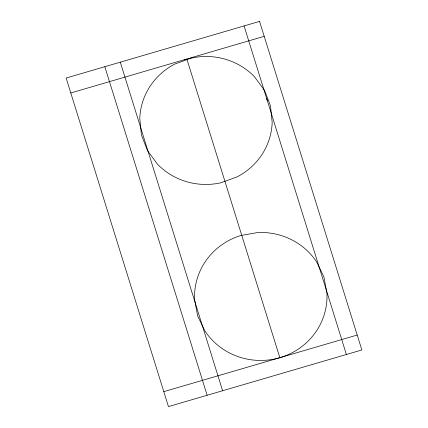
<?xml version="1.0" encoding="UTF-8"?>
<svg xmlns="http://www.w3.org/2000/svg" width="428" height="428" viewBox="0 0 428 428"><rect width="100%" height="100%" fill="white"/><g stroke="black" fill="none" stroke-linecap="round" stroke-linejoin="round"><path stroke-width="0.64" d="M70.797 92.962L264.199 36.337M357.203 335.038L163.801 391.663M346.386 354.502L244.078 25.931M184.629 59.674L186.913 59.23M266.623 98.472L267.329 100.607M120.295 62.172L222.603 390.743M186.838 58.984L279.842 357.69A66.244 63.986 -2.1 0 1 204.975 331.069L197.64 315.96L194.606 299.525A66.244 63.986 -2.1 0 1 240.745 235.512L257.768 232.538A66.244 63.986 -2.1 0 1 316.581 261.84L323.916 276.948L326.949 293.383A66.244 63.986 -2.1 0 1 280.618 357.455M104.823 66.704L207.131 395.274M191.054 58.155L174.859 64.05A66.244 63.986 -2.1 0 0 139.779 118.412L141.443 135.034L147.505 150.667L157.547 164.234A66.244 63.986 -2.1 0 0 220.901 182.767L237.096 176.876A66.244 63.986 -2.1 0 0 272.181 122.51L270.517 105.887L264.456 90.26L254.409 76.687A66.244 63.986 -2.1 0 0 191.054 58.155M259.55 21.4L66.142 78.03L168.45 406.6L361.858 349.97L259.55 21.4"/></g></svg>
